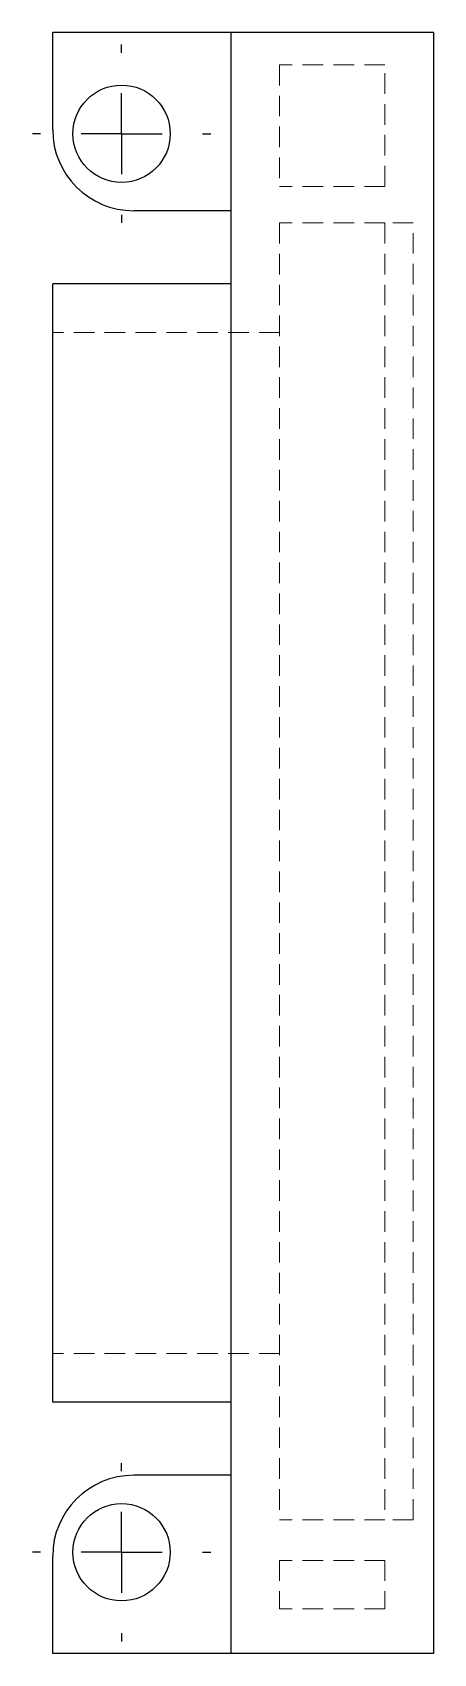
# Model space of a CAD drawing. Header units: millimetres. Extents: x 70 to 235, y 7 to 170.
# Drawn here: x 210 to 234.8, y 7 to 107 of the extents above.
import ezdxf

# ---------------------------------------------------------------- set-up
doc = ezdxf.new("R2010")
doc.units = ezdxf.units.MM
doc.linetypes.add('HIDDEN', pattern=[1.905, 1.27, -0.635])
doc.layers.add('10', color=7, linetype='Continuous')

# ---------------------------------------------------------------- blocks, each defined once
blk = doc.blocks.new('SW_CENTERMARKSYMBOL_0')
at = {"layer": '10', "color": 0}
for p, q in [((0, 5), (0, 5.5)), ((0, 0), (0, 2.5)), ((-5, 0), (-5.5, 0)), ((0, 0), (-2.5, 0)), ((0, 0), (0, -2.5)), ((0, 0), (2.5, 0)), ((5, 0), (5.5, 0)), ((0, -5), (0, -5.5))]:
    blk.add_line(p, q, dxfattribs=at)
blk = doc.blocks.new('SW_CENTERMARKSYMBOL_1')
at = {"layer": '10', "color": 0}
for p, q in [((0, 5), (0, 5.5)), ((0, 0), (0, 2.5)), ((-5, 0), (-5.5, 0)), ((0, 0), (-2.5, 0)), ((0, 0), (0, -2.5)), ((0, 0), (2.5, 0)), ((5, 0), (5.5, 0)), ((0, -5), (0, -5.5))]:
    blk.add_line(p, q, dxfattribs=at)

msp = doc.modelspace()

# ---------------------------------------------------------------- linework, layer by layer
at = {"color": 7, "linetype": 'Continuous', "lineweight": 25}
for p, q in [((211.25, 101), (211.25, 107)), ((222.25, 107), (211.25, 107)), ((222.25, 107), (222.25, 7)), ((234.75, 107), (222.25, 107)), ((234.75, 107), (234.75, 7)), ((222.25, 96), (216.25, 96)), ((211.25, 22.5), (211.25, 91.5)), ((222.25, 91.5), (211.25, 91.5)), ((222.25, 22.5), (211.25, 22.5)), ((222.25, 18), (216.25, 18)), ((211.25, 7), (211.25, 13)), ((222.25, 7), (211.25, 7)), ((234.75, 7), (222.25, 7))]:
    msp.add_line(p, q, dxfattribs=at)
at = {"color": 7, "linetype": 'HIDDEN', "lineweight": 18}
for p, q in [((225.25, 105), (225.25, 97.5)), ((231.75, 105), (225.25, 105)), ((231.75, 97.5), (231.75, 105)), ((231.75, 97.5), (225.25, 97.5)), ((225.25, 95.25), (225.25, 15.25)), ((231.75, 95.25), (225.25, 95.25)), ((231.75, 95.25), (231.75, 15.25)), ((233.5, 95.25), (231.75, 95.25)), ((233.5, 15.25), (233.5, 95.25)), ((225.25, 88.5), (211.25, 88.5)), ((225.25, 25.5), (211.25, 25.5)), ((231.75, 15.25), (225.25, 15.25)), ((233.5, 15.25), (231.75, 15.25)), ((225.25, 12.75), (225.25, 9.75)), ((231.75, 12.75), (225.25, 12.75)), ((231.75, 12.75), (231.75, 9.75)), ((231.75, 9.75), (225.25, 9.75))]:
    msp.add_line(p, q, dxfattribs=at)
at = {"color": 7, "linetype": 'Continuous', "lineweight": 25}
for centre in [(215.5, 100.75), (215.5, 13.25)]:
    msp.add_circle(centre, 3, dxfattribs=at)
for centre, start, end in [((216.25, 101), 180, 270), ((216.25, 13), 90, 180)]:
    msp.add_arc(centre, 5, start, end, dxfattribs=at)

# ---------------------------------------------------------------- block references
at = {"layer": '10'}
for name, p in [('SW_CENTERMARKSYMBOL_0', (215.5, 100.75)), ('SW_CENTERMARKSYMBOL_1', (215.5, 13.25))]:
    msp.add_blockref(name, p, dxfattribs=at)

doc.saveas('drawing.dxf')
